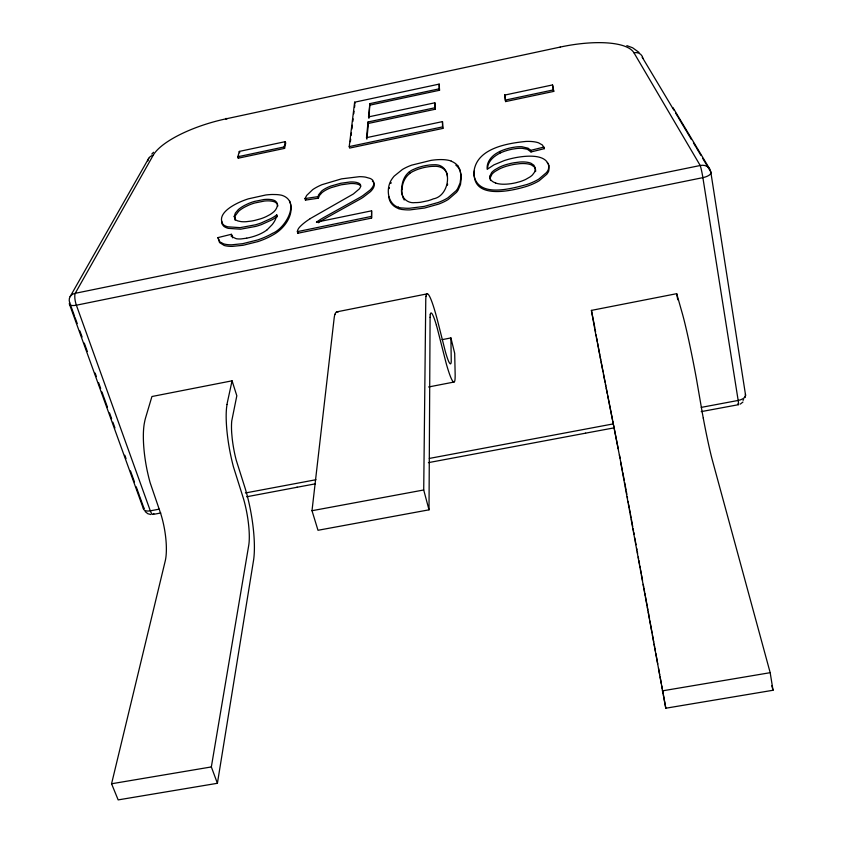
<?xml version="1.0" encoding="UTF-8"?>
<svg xmlns="http://www.w3.org/2000/svg" width="842" height="842" viewBox="0 0 842 842"><rect width="100%" height="100%" fill="white"/><g stroke="black" fill="none" stroke-linecap="round" stroke-linejoin="round"><path stroke-width="1.26" d="M366.996 137.941L368.417 123.427L435.188 109.26L434.851 102.798L368.543 116.901L368.912 118.343M334.937 314.287A58.487 9.03 79 0 0 334.169 318.044L312.003 510.715L317.992 530.281L429.01 509.831L430.094 317.266M429.01 509.831L423.715 489.981L425.768 299.815A58.866 5.915 79 0 1 426.031 296.142M401.729 187.987C399.971 196.365 406.654 203.838 415.18 202.596A18.65 7.094 -13.8 0 0 420.663 202.248L427.873 200.764A18.598 7.083 -13.8 0 0 433.388 198.838C450.386 196.018 453.954 163.116 433.525 164.779A18.282 6.757 -13.8 0 0 429.283 165.032L425.82 165.548A22.45 8.315 -13.8 0 0 422.316 166.316L419.074 167.232A17.766 6.568 -13.8 0 0 414.222 169.126C402.476 173.378 399.466 187.798 403.371 198.47M402.118 189.576C402.034 181.44 406.939 173.631 414.601 170.684A17.756 6.578 -13.8 0 1 419.453 168.8L422.695 167.874A22.439 8.336 -13.8 0 1 426.199 167.116L429.662 166.59A18.271 6.768 -13.8 0 1 433.893 166.348C440.25 165.706 447.312 169.316 447.481 176.399M310.298 218.625A54.572 21.103 -14.9 0 0 299.51 227.224A26.565 10.188 -15.3 0 0 297.373 231.645L297.826 233.245L371.564 218.089L371.606 210.816L316.487 222.172M371.564 218.089L371.606 210.816M535.575 171.558L535.617 170.989A44.973 17.103 -12.9 0 0 535.459 169.263L534.26 166.884L531.313 164.874A21.576 8.178 -12.6 0 0 529.229 164.211A22.176 8.409 -12.6 0 0 526.766 163.769L525.892 163.674A20.166 7.641 -12.6 0 0 520.093 163.643L514.525 164.337A28.428 10.82 -12.6 0 0 510.936 165.053L506.505 166.211A21.808 8.273 -12.6 0 0 499.674 168.842L495.517 171.179A22.397 8.504 -12.6 0 0 491.981 174.199L490.233 177.82A34.48 13.093 -12.5 0 0 490.244 179.23A32.659 12.409 -12.5 0 0 490.633 180.546M487.56 168.568C487.697 162.169 492.686 157.286 497.885 154.275A25.744 9.567 -12.6 0 1 500.001 153.107A21.25 7.883 -12.6 0 1 512.515 149.129L516.314 148.539A17.882 6.631 -12.6 0 1 522.282 148.329L527.366 149.266L531.018 151.949L544.385 148.655L542.469 145.045L538.606 142.856A28.344 10.472 -12.6 0 0 532.997 141.645A28.439 10.514 -12.6 0 0 525.934 141.445C505.916 143.414 474.446 148.897 473.783 174.189C477.34 198.586 511.168 188.682 527.103 184.461A33.564 12.767 -12.6 0 0 535.354 181.019A32.585 12.398 -12.6 0 0 538.848 179.072L546.469 172.589A43.542 16.514 -12.7 0 0 548.437 169.263L548.973 165.043M369.028 117.143L369.849 103.64L439.208 88.831L439.177 84.105L354.629 102.198L349.23 146.592L349.619 148.076L442.892 128.416L442.482 121.616L366.502 137.667L366.88 139.151M366.502 137.667L368.038 121.974L434.851 107.787M368.543 116.901L369.849 103.64M223.067 224.509A32.775 12.009 -16 0 0 227.782 226.814L240.107 227.645L255.473 224.803A29.975 10.999 -16 0 0 261.209 222.941L271.524 218.278A30.312 11.114 -16 0 0 276.755 214.889L277.165 216.783M276.755 214.889L276.608 215.984A70.107 25.786 -16.6 0 1 273.208 223.256A81.6 29.923 -16.8 0 1 272.166 224.646L267.251 229.687M350.388 141.73L350.693 139.183M351.156 135.373L351.461 132.826M351.924 129.015L352.388 125.205M352.851 121.395L353.156 118.848M353.766 113.775L354.072 111.228M354.535 107.418L354.84 104.871M447.439 185.208L447.607 183.998M474.435 170.747C470.888 200.175 510.862 191.334 527.45 186.114A33.554 12.788 -12.6 0 0 535.701 182.661A32.575 12.42 -12.6 0 0 539.196 180.725L546.805 174.231A43.521 16.545 -12.7 0 0 548.774 170.905C551.51 151.844 523.471 155.717 511.852 158.454A33.48 12.662 -12.6 0 0 504.337 160.548L494.012 164.821L487.192 169.316C486.35 162.074 491.539 155.97 497.538 152.686A25.755 9.557 -12.6 0 1 499.653 151.518A21.261 7.873 -12.6 0 1 512.178 147.55L515.978 146.961A17.892 6.61 -12.6 0 1 521.945 146.74L528.144 148.224L530.692 150.35L531.018 151.949M227.014 404.486L226.582 407.675A51.457 11.546 79.4 0 0 226.224 419.947L226.33 422.526A53.762 12.051 79.4 0 0 228.992 446.207A51.92 11.651 79.4 0 0 230.74 455.438L231.371 458.343A55.909 12.525 79.4 0 0 233.423 466.794L243.443 498.548A35.28 8.199 80 0 1 244.875 503.821A37.301 8.673 80 0 1 249.169 541.438A37.858 8.809 80 0 1 248.695 545.542L211.342 766.936L217.404 783.292L118.164 799.9L111.565 783.765L165.253 560.888A37.627 10.63 80.2 0 0 165.969 556.72A37.08 10.472 80.2 0 0 162.348 519.261A35.069 9.893 80.2 0 0 160.843 514.02L150.108 482.613A55.593 15.124 79.5 0 1 147.981 474.225L147.339 471.341A51.615 14.082 79.5 0 1 145.613 462.153A53.456 14.567 79.5 0 1 143.372 438.556L143.35 435.956A51.151 13.956 79.5 0 1 144.266 423.652L144.908 420.442A93.083 25.028 79.9 0 1 145.792 417.127L151.928 396.519L232.066 380.816L236.823 395.761L231.771 420.832A33.27 7.462 79.4 0 0 231.571 423.252L231.518 424.663A36.017 8.073 79.4 0 0 231.697 432.914L232.224 438.682A36.332 8.146 79.4 0 0 234.129 450.954L234.508 452.849A34.375 7.715 79.4 0 0 236.265 460.3L244.685 486.834A55.361 12.883 80 0 1 245.675 490.076A59.014 13.756 80 0 1 247.485 496.664A55.604 12.935 80 0 1 254.21 553.857A55.856 12.998 80 0 1 253.589 560.077L217.404 783.292M489.876 176.199L491.623 172.578A22.408 8.483 -12.6 0 1 495.17 169.579L499.327 167.242A21.818 8.262 -12.6 0 1 506.158 164.611L510.599 163.443A28.449 10.799 -12.6 0 1 514.178 162.738L519.746 162.032A20.176 7.631 -12.6 0 1 525.555 162.053L526.429 162.148A22.187 8.399 -12.6 0 1 528.881 162.59A21.587 8.167 -12.6 0 1 530.976 163.253L533.923 165.264L535.123 167.642A44.994 17.072 -12.9 0 1 535.28 169.358L534.523 172.189L532.481 174.915A22.892 8.704 -12.6 0 1 529.902 177.009L525.808 179.367A19.703 7.504 -12.6 0 1 520.009 181.64L515.609 182.819A22.776 8.652 -12.6 0 1 502.253 184.198A22.587 8.588 -12.6 0 1 495.675 183.04M284.585 148.381L285.712 143.087L285.312 141.645L239.307 151.413L237.844 156.749L238.265 158.191L284.585 148.381L284.175 146.94L285.312 141.645M316.455 222.172A48.941 18.966 -14.9 0 1 323.77 217.499L360.481 197.123A76.233 27.628 -15.3 0 0 362.902 195.576L369.964 190.155A34.511 12.693 -14.9 0 0 371.09 188.976A33.701 12.398 -14.9 0 0 373.88 183.682A34.901 12.84 -14.9 0 0 373.806 182.472L372.859 180.388A28.028 10.315 -14.8 0 0 370.08 178.42L365.544 177.136A29.712 10.935 -14.8 0 0 359.471 176.673L341.589 178.851L322.086 184.64A30.049 11.051 -15 0 0 316.992 187.04A28.565 10.493 -15 0 0 312.677 189.65L306.688 195.407L305.014 198.565L305.446 200.112L318.371 198.196L319.36 195.618L321.96 192.692A19.292 7.115 -14.9 0 1 325.286 190.397A20.029 7.389 -14.9 0 1 326.896 189.524A19.64 7.241 -14.9 0 1 331.369 187.577L341.178 184.808L350.356 183.545A19.724 7.283 -14.9 0 1 355.892 183.798A21.008 7.757 -14.9 0 1 357.176 184.061L358.776 184.577A16.966 6.252 -14.8 0 1 360.744 186.071M318.371 198.196L318.402 195.081L321.528 191.145A19.303 7.104 -14.9 0 1 324.865 188.85A20.04 7.378 -14.9 0 1 326.475 187.987A19.65 7.231 -14.9 0 1 330.959 186.029L340.768 183.261L349.946 181.998A19.734 7.262 -14.9 0 1 355.482 182.24A21.018 7.746 -14.9 0 1 356.766 182.504L358.366 183.019A16.977 6.241 -14.8 0 1 360.502 184.819L360.65 186.608L359.545 188.734L353.324 194.007L310.214 218.615M232.066 380.816L227.635 401.202A93.62 20.713 79.7 0 0 227.003 404.486M389.225 188.576L389.425 187.682M238.265 158.191L238.854 156.054M305.446 200.112L305.783 199.301M390.835 183.472L391.204 182.682M633.931 52.783A71.16 23.576 -12.1 0 0 560.183 47.078L225.667 118.911A69.118 22.555 -16 0 0 153.17 155.307L75.233 293.311A9.136 7.652 26.7 0 0 69.665 302.604L74.58 316.213M70.118 296.637L148.739 158.285M151.781 154.065L153.549 152.265M740.276 404.107L742.939 402.034M428.62 386.973L454.185 382.005A53.488 5.073 78.9 0 0 455.09 378.49L455.154 376.311A99.63 9.557 78.7 0 0 455.133 373.406L454.691 353.314L450.912 337.926L442.008 339.673M530.692 150.35L544.058 147.055M223.077 224.509C216.52 214.405 231.571 205.848 239.307 202.333A31.628 11.525 -16 0 1 248.316 198.849L265.714 194.997A34.627 12.641 -16 0 1 272.44 194.491L276.586 194.576A34.28 12.514 -16 0 1 281.986 195.333C300.994 201.585 285.396 228.319 272.44 233.371A34.838 13.019 -16.2 0 1 265.367 236.97A34.354 12.84 -16.2 0 1 257.473 240.002L242.654 243.685L231.739 244.811A28.133 10.536 -16.2 0 1 223.688 243.875L219.867 241.896L217.952 237.602L231.361 234.297L232.581 237.823M231.003 236.065L231.845 235.865M370.206 105.071L439.545 90.262L439.177 84.105M504.768 95.072L552.531 84.937L553.731 91.399L505.621 101.577L504.768 95.072L505.621 101.577M237.844 156.749L284.175 146.94M505.305 100.093L553.436 89.894L552.531 84.937M349.23 146.592L442.534 126.91L442.482 121.616M297.373 231.645L371.143 216.478M336.516 311.919L426.926 293.9M622.533 471.194L595.462 332.885A96.02 0.747 79 0 1 594.894 329.748L591.41 310.393L676.694 293.679L682.115 312.771A96.588 4.147 78.8 0 1 682.978 315.876L683.778 318.929A53.099 2.316 78.8 0 1 686.683 330.969L687.272 333.537A55.488 2.41 78.8 0 1 692.356 357.545A53.583 2.337 78.8 0 1 694.229 367.07L694.808 370.091A57.698 2.505 78.8 0 1 696.45 378.911L702.26 412.559A36.459 1.642 78.7 0 0 703.27 418.106M153.055 514.441L160.78 512.988M246.643 496.78L297.31 487.223M159.149 509.168L150.308 510.831A8.536 4.168 -20.2 0 1 143.498 507.758M245.401 492.97L315.96 479.73M429.325 458.437L612.923 423.958M701.26 407.381L738.171 400.445A8.904 4.515 -8.2 0 0 745.402 394.109L710.785 171.884L702.712 158.391M296.647 487.339L315.361 483.834M428.399 462.637L585.6 433.167M585.506 433.177L613.86 427.904M701.218 411.622L738.508 404.686M312.003 510.715L423.715 489.981M246.685 238.191L241.096 238.928A16.082 6.031 -16.2 0 1 236.149 238.686L232.876 237.17L231.361 234.297M111.565 783.765L211.342 766.936M662.307 690.872L770.177 672.684L773.03 690.261L665.801 708.217L620.575 461.816M305.014 198.565L317.939 196.649M451.407 161.127A30.175 11.156 -13.8 0 0 431.072 160.369L411.654 165.148A27.839 10.283 -13.8 0 0 405.202 167.937A30.765 11.378 -13.8 0 0 402.392 169.495L394.214 176.094A56.94 21.208 -13.5 0 0 392.582 178.146C384.436 188.44 387.783 208.29 403.455 208.048A29.817 11.346 -13.9 0 0 409.444 208.269L424.2 206.406L438.25 202.469A28.649 10.914 -13.8 0 0 445.05 199.449A31.785 12.093 -13.8 0 0 447.976 197.765L456.164 190.692A57.593 21.755 -14.1 0 0 457.701 188.534L460.111 182.977L460.9 176.694A203.806 75.769 -16 0 0 460.795 174.178L459.869 169.505L458.048 166.095M388.857 196.754C389.33 204.395 396.677 209.405 403.865 209.669A29.796 11.367 -13.9 0 0 409.843 209.9L424.589 208.037L438.65 204.101A28.628 10.935 -13.8 0 0 445.429 201.08A31.775 12.114 -13.8 0 0 448.365 199.386L456.543 192.313A57.572 21.797 -14.1 0 0 458.08 190.155L460.49 184.587L461.269 178.304A203.711 75.906 -16 0 0 461.163 175.778L460.237 171.094M150.886 514.557L147.782 513.694L145.108 511.536M495.654 183.04L493.359 181.998A32.67 12.377 -12.5 0 1 489.865 177.609M626.827 45.615L632.626 47.783L639.015 52.414M547.247 162.611L548.226 163.822M458.416 167.674L460.027 170.537M373.259 181.946L374.206 184.04A34.88 12.872 -14.9 0 1 374.248 185.251A33.68 12.42 -14.9 0 1 371.48 190.555A34.49 12.725 -14.9 0 1 370.364 191.723L363.312 197.154A76.201 27.681 -15.3 0 1 360.892 198.701L324.181 219.078A48.92 18.998 -14.9 0 0 318.36 222.72M543.69 147.592L544.385 148.655M289.522 200.806C295.289 214.005 284.449 228.824 272.903 234.96A34.827 13.04 -16.2 0 1 265.83 238.56A34.333 12.862 -16.2 0 1 257.947 241.591L243.138 245.275L232.224 246.39A28.123 10.557 -16.2 0 1 224.172 245.454L219.541 242.57L217.952 237.602M403.781 199.28L404.234 200.017M672.947 107.587L709.648 168.895M642.193 57.309A78.906 26.449 -12 0 1 642.888 58.33L673.821 110.049M675.652 113.102L677.473 116.154M678.084 117.175L686.251 130.836M686.883 131.91L691.44 139.53M693.44 142.877L696.102 147.329M696.702 148.329L700.881 155.317M235.107 220.183L235.223 215.805L238.665 211.247A24.576 8.999 -16 0 1 243.149 207.995A26.239 9.609 -15.9 0 1 244.948 206.974L248.737 205.143A20.071 7.336 -16 0 1 254.873 202.964L264.42 201.049A19.019 6.946 -16 0 1 269.703 200.912L271.987 201.196A23.187 8.483 -16 0 1 274.008 201.701A21.839 7.988 -16 0 1 275.639 202.438L277.386 204.164L277.892 205.995M69.412 304.088L143.519 509.052M75.022 317.445L77.243 323.57M79.895 330.917L82.095 337M84.284 343.083L87.336 351.524M95.125 373.059L96.409 376.627M98.546 382.552L100.672 388.436M101.956 391.962L103.229 395.487M103.65 396.656L107.439 407.16M109.534 412.948L111.628 418.737M112.881 422.2L114.954 427.936M124.816 455.238L126.037 458.616M130.489 470.941L134.467 481.94M136.225 486.802L139.288 495.285M139.719 496.496L143.635 507.316M239.307 151.413L239.738 152.844M770.177 672.684L712.374 460.227A39.121 1.768 78.7 0 1 711.332 456.217A38.553 1.737 78.7 0 1 703.27 418.106M771.809 685.735L773.03 690.261M354.629 102.198L354.998 103.608M368.038 121.974L368.417 123.427M398.413 207.058L398.813 208.669M409.307 171.968L409.686 173.536M442.534 126.91L442.892 128.416M434.851 102.798L435.188 109.26M439.208 88.831L439.545 90.262M499.653 151.518L500.001 153.107M560.183 47.078L560.235 47.478M591.41 310.393L594.81 327.527M607.671 395.561L608.324 398.813M608.45 399.476L609.155 402.981M609.303 403.707L610.029 407.328M610.166 408.012L610.839 411.422M610.976 412.106L612.513 419.779M553.436 89.894L553.731 91.399M607.293 393.667L606.166 387.952M612.766 421.074L613.302 423.737M613.576 425.115L614.123 427.925M605.409 384.099L605.787 386.036M614.407 429.346L618.207 448.733M603.419 373.911L605.03 382.163M619.417 454.996L620.017 458.09M603.009 371.817L601.104 361.902M622.785 472.541L624.238 480.203M600.125 356.745L600.767 360.113M599.83 355.177L598.399 347.441M624.68 482.561L625.101 484.813M625.364 486.244L626.038 489.876M626.311 491.349L626.858 494.349M627.269 496.633L627.553 498.211M628.143 501.4L628.427 503.011M628.721 504.621L629.311 507.852M629.606 509.484L630.205 512.746M630.5 514.388L631.1 517.683M631.405 519.335L632.721 526.566M633.131 528.808L633.542 531.06M633.742 532.186L634.152 534.449M634.773 537.87L635.194 540.164M635.405 541.311L636.036 544.774M636.668 548.258L636.984 550.005M637.31 551.763L637.626 553.52M638.268 557.057L638.594 558.835M638.92 560.625L639.573 564.203M639.899 566.003L640.236 567.813M640.562 569.624L641.225 573.265M641.562 575.097L642.562 580.622M643.235 584.337L643.688 586.832M643.919 588.074L644.604 591.842M644.835 593.105L645.298 595.62M645.53 596.894L647.161 605.851M647.393 607.135L647.919 610.05M648.277 612.008L648.814 614.944M648.993 615.923L649.529 618.881M649.887 620.87L652.076 632.889M652.445 634.91L653.003 637.973M653.192 638.994L653.75 642.067M654.129 644.13L654.687 647.224M654.876 648.266L655.444 651.392M655.834 653.487L657.749 664.043M658.528 668.327L659.707 674.8M660.107 676.968L661.307 683.536M661.707 685.735L662.307 689.061M662.507 690.166L663.117 693.513M663.328 694.629L665.801 708.217M598.241 346.557L597.62 343.126M596.673 337.863L597.346 341.61M595.073 328.99L595.599 331.927M596.136 334.884L596.399 336.368M676.694 293.679L677.747 299.773M450.912 337.926L451.249 361.386A34.575 3.284 78.9 0 1 451.133 362.565L451.038 363.039A37.49 3.557 78.9 0 1 450.196 363.807L449.396 362.86A37.827 3.589 78.9 0 1 447.27 357.808L446.892 356.682A35.764 3.4 78.9 0 1 445.271 351.272L438.177 323.107A58.34 5.852 79 0 0 437.314 319.76A62.182 6.252 79 0 0 435.661 313.687A58.603 5.883 79 0 0 426.052 296.237M221.656 221.057L221.983 223.825L223.551 226.056A32.764 12.03 -16 0 0 228.256 228.361L240.58 229.203L255.936 226.372A29.965 11.009 -16 0 0 261.673 224.509L271.987 219.836A30.301 11.135 -16 0 0 277.207 216.447M737.992 403.56A8.778 0.579 78.7 0 0 738.171 400.445L702.881 177.641A9.399 0.663 79.2 0 0 700.218 165.506L633.952 52.783A8.01 7.357 -36.2 0 1 642.909 58.33M153.854 513.504A8.42 2.379 80 0 1 150.308 510.831L76.38 305.204A8.999 2.705 77.7 0 1 75.233 293.311L700.218 165.506A9.567 8.504 -30.5 0 1 710.785 171.884A9.536 3.757 -10 0 1 702.881 177.641L76.38 305.204A9.115 3.442 -18.6 0 1 69.665 302.604M745.402 394.109A8.883 7.083 -21.3 0 1 744.907 397.571M743.602 399.666A8.883 7.083 -21.3 0 1 743.023 400.308M147.908 160.927A7.715 6.789 30.2 0 1 153.16 155.307M225.667 118.911A7.462 1.431 77.2 0 1 226.824 119.069M144.235 508.473A8.462 6.431 15.2 0 1 143.898 507.894M267.272 229.687A22.218 8.304 -16.2 0 1 258.904 234.518A22.502 8.409 -16.2 0 1 246.695 238.16M297.826 233.245A26.544 10.199 -15.3 0 1 298.142 231.908M372.364 181.072A28.018 10.336 -14.8 0 1 372.848 181.493M455.838 165.158A71.602 26.755 -14.3 0 1 458.069 167.284M458.027 166.095A71.633 26.712 -14.3 0 0 455.059 163.264L453.712 162.411A47.289 17.556 -14 0 0 451.238 161.211M489.886 177.609A34.501 13.072 -12.5 0 1 489.876 176.199M334.958 314.392A58.235 8.988 79 0 1 338.074 312.066M453.901 382.089A55.961 5.315 78.9 0 1 450.396 376.427A54.004 5.126 78.9 0 1 448.639 371.49L448.039 369.617A58.203 5.515 78.9 0 1 446.165 363.302L437.724 330.043A37.185 3.726 78.9 0 0 436.409 325.286M430.241 314.624A39.311 3.947 79 0 1 436.409 325.296M430.094 317.266A39.879 3.999 79 0 1 430.251 314.687M234.192 216.468L235.181 219.352A21.818 7.988 -16 0 0 238.023 220.972L240.875 221.583A20.408 7.473 -16 0 0 246.148 221.699L251.432 221.057A27.712 10.115 -16 0 0 254.937 220.362L260.41 218.867A19.808 7.262 -16 0 0 266.282 216.573L269.756 214.721A20.629 7.557 -16 0 0 272.703 212.7C276.239 210.363 279.891 203.89 275.197 200.901A21.85 7.967 -16 0 0 273.566 200.164A23.197 8.462 -16 0 0 271.534 199.659L269.261 199.386A19.029 6.936 -16 0 0 263.978 199.522L254.421 201.438A20.082 7.315 -16 0 0 248.285 203.617L244.496 205.437A26.249 9.599 -15.9 0 0 242.696 206.469A24.586 8.978 -15.9 0 0 238.202 209.711L235.35 213.1L234.192 216.468"/></g></svg>
